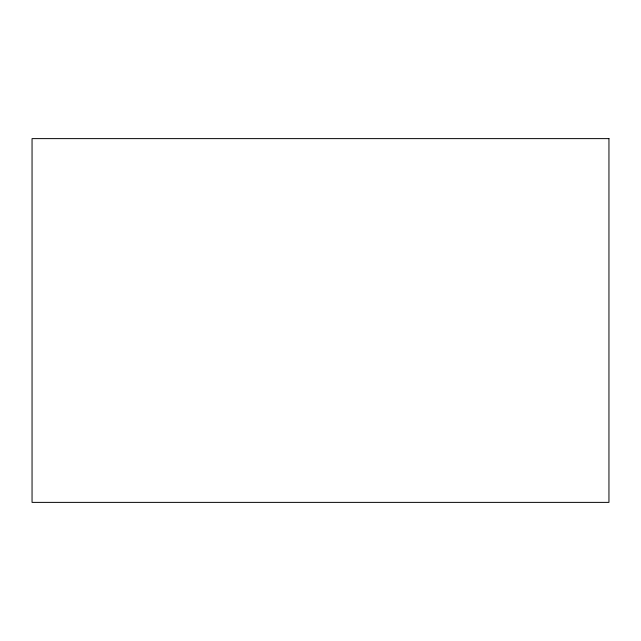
<?xml version="1.0" encoding="UTF-8"?>
<svg xmlns="http://www.w3.org/2000/svg" width="641" height="641" viewBox="0 0 641 641"><rect width="100%" height="100%" fill="white"/><g stroke="black" fill="none" stroke-linecap="round" stroke-linejoin="round"><path stroke-width="0.96" d="M608.95 138.616L32.05 138.616L32.05 502.384L608.95 502.384L608.95 138.616"/></g></svg>
